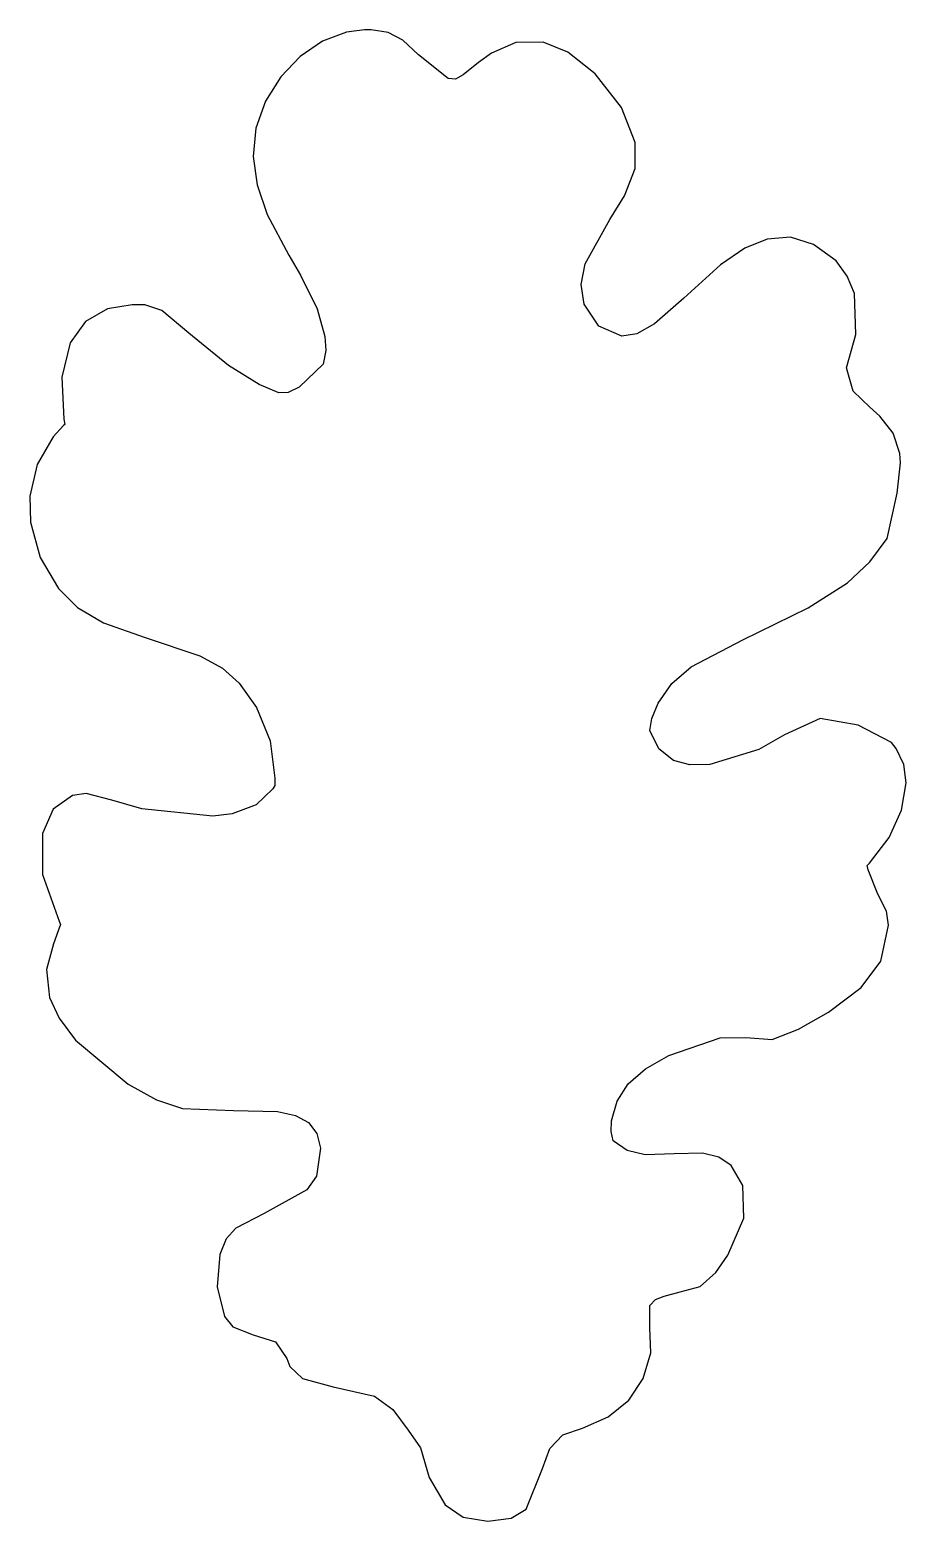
# Model space of a CAD drawing. Extents: x -0.7 to 26.9, y -0.9 to 46.
import ezdxf

# ---------------------------------------------------------------- set-up
doc = ezdxf.new("R2010")
doc.units = 0

msp = doc.modelspace()

# ---------------------------------------------------------------- linework, layer by layer
at = {"layer": 'shape', "color": 0}
for p, q in [((9.846, 45.952), (9.279, 45.88)), ((10.061, 45.952), (9.846, 45.952)), ((10.589, 45.864), (10.061, 45.952)), ((10.061, 45.952), (10.061, 45.952)), ((8.528, 45.592), (7.832, 45.116)), ((9.279, 45.88), (8.528, 45.592)), ((11.048, 45.624), (10.589, 45.864)), ((11.547, 45.169), (11.048, 45.624)), ((14.598, 45.555), (13.839, 45.217)), ((15.46, 45.561), (14.598, 45.555)), ((16.233, 45.248), (15.46, 45.561)), ((7.832, 45.116), (7.225, 44.479)), ((12.481, 44.419), (11.547, 45.169)), ((13.839, 45.217), (13.432, 44.93)), ((17.089, 44.571), (16.233, 45.248)), ((12.949, 44.54), (12.708, 44.407)), ((13.432, 44.93), (12.949, 44.54)), ((17.925, 43.511), (17.089, 44.571)), ((7.225, 44.479), (6.74, 43.708)), ((12.708, 44.407), (12.481, 44.419)), ((6.74, 43.708), (6.434, 42.864)), ((18.35, 42.415), (17.925, 43.511)), ((6.434, 42.864), (6.357, 41.975)), ((18.347, 41.594), (18.35, 42.415)), ((6.357, 41.975), (6.477, 41.083)), ((18.015, 40.738), (18.347, 41.594)), ((6.477, 41.083), (6.795, 40.155)), ((17.552, 39.995), (18.015, 40.738)), ((6.795, 40.155), (7.474, 38.869)), ((16.777, 38.598), (17.552, 39.995)), ((22.495, 39.38), (21.795, 39.095)), ((23.234, 39.436), (22.495, 39.38)), ((23.956, 39.212), (23.234, 39.436)), ((21.795, 39.095), (21.033, 38.573)), ((24.659, 38.693), (23.956, 39.212)), ((7.474, 38.869), (7.834, 38.246)), ((16.657, 37.947), (16.777, 38.598)), ((21.033, 38.573), (19.876, 37.519)), ((25.013, 38.218), (24.659, 38.693)), ((7.834, 38.246), (8.361, 37.192)), ((25.237, 37.665), (25.013, 38.218)), ((16.745, 37.336), (16.657, 37.947)), ((19.876, 37.519), (18.957, 36.721)), ((25.282, 36.378), (25.237, 37.665)), ((1.781, 37.192), (1.088, 36.79)), ((2.555, 37.312), (1.781, 37.192)), ((2.949, 37.31), (2.555, 37.312)), ((3.482, 37.136), (2.949, 37.31)), ((4.328, 36.426), (3.482, 37.136)), ((8.361, 37.192), (8.608, 36.322)), ((17.207, 36.647), (16.745, 37.336)), ((1.088, 36.79), (0.607, 36.122)), ((17.927, 36.33), (17.207, 36.647)), ((18.957, 36.721), (18.405, 36.405)), ((0.607, 36.122), (0.341, 35.038)), ((5.582, 35.41), (4.328, 36.426)), ((8.608, 36.322), (8.639, 35.876)), ((18.405, 36.405), (17.927, 36.33)), ((25.138, 35.858), (25.282, 36.378)), ((8.639, 35.876), (8.552, 35.451)), ((24.986, 35.332), (25.138, 35.858)), ((6.54, 34.812), (5.582, 35.41)), ((8.552, 35.451), (7.794, 34.725)), ((25.202, 34.605), (24.986, 35.332)), ((0.341, 35.038), (0.408, 33.718)), ((7.158, 34.55), (6.54, 34.812)), ((7.794, 34.725), (7.456, 34.555)), ((7.456, 34.555), (7.158, 34.55)), ((25.721, 34.102), (25.202, 34.605)), ((26.04, 33.815), (25.721, 34.102)), ((26.453, 33.278), (26.04, 33.815)), ((0.399, 33.519), (0.072, 33.168)), ((0.439, 33.551), (0.399, 33.519)), ((0.408, 33.718), (0.439, 33.551)), ((26.663, 32.64), (26.453, 33.278)), ((0.072, 33.168), (-0.43, 32.302)), ((26.583, 31.395), (26.687, 32.345)), ((26.687, 32.345), (26.663, 32.64)), ((-0.43, 32.302), (-0.662, 31.299)), ((26.266, 29.974), (26.583, 31.395)), ((-0.662, 31.299), (-0.646, 30.485)), ((-0.646, 30.485), (-0.342, 29.373)), ((25.726, 29.237), (26.266, 29.974)), ((-0.342, 29.373), (0.24, 28.4)), ((25.018, 28.576), (25.726, 29.237)), ((0.24, 28.4), (0.839, 27.802)), ((23.789, 27.797), (25.018, 28.576)), ((0.839, 27.802), (1.647, 27.321)), ((21.728, 26.788), (23.789, 27.797)), ((1.647, 27.321), (2.963, 26.867)), ((2.963, 26.867), (4.672, 26.292)), ((20.107, 25.941), (21.728, 26.788)), ((4.672, 26.292), (5.392, 25.904)), ((5.392, 25.904), (5.909, 25.43)), ((19.5, 25.419), (20.107, 25.941)), ((5.909, 25.43), (6.46, 24.663)), ((19.069, 24.799), (19.5, 25.419)), ((6.46, 24.663), (6.888, 23.621)), ((18.87, 24.32), (19.069, 24.799)), ((18.813, 23.937), (18.87, 24.32)), ((19.093, 23.361), (18.813, 23.937)), ((24.163, 24.32), (23.038, 23.809)), ((25.353, 24.105), (24.163, 24.32)), ((26.399, 23.561), (25.353, 24.105)), ((6.888, 23.621), (7.035, 22.443)), ((23.038, 23.809), (22.231, 23.346)), ((26.551, 23.377), (26.399, 23.561)), ((19.556, 22.995), (19.093, 23.361)), ((20.072, 22.858), (19.556, 22.995)), ((22.231, 23.346), (20.696, 22.872)), ((26.788, 22.875), (26.551, 23.377)), ((20.696, 22.872), (20.072, 22.858)), ((26.862, 22.3), (26.788, 22.875)), ((6.971, 22.108), (6.442, 21.608)), ((7.035, 22.212), (6.971, 22.108)), ((7.035, 22.443), (7.035, 22.212)), ((26.719, 21.437), (26.862, 22.3)), ((0.679, 21.901), (0.073, 21.472)), ((1.11, 21.964), (0.679, 21.901)), ((1.917, 21.749), (1.11, 21.964)), ((2.859, 21.485), (1.917, 21.749)), ((6.442, 21.608), (5.694, 21.325)), ((0.073, 21.472), (-0.263, 20.71)), ((5.087, 21.254), (2.859, 21.485)), ((5.694, 21.325), (5.087, 21.254)), ((26.324, 20.584), (26.719, 21.437)), ((-0.263, 20.71), (-0.263, 19.417)), ((25.713, 19.776), (26.324, 20.584)), ((25.641, 19.697), (25.713, 19.776)), ((25.665, 19.569), (25.641, 19.697)), ((-0.263, 19.417), (0.256, 17.948)), ((25.976, 18.802), (25.665, 19.569)), ((26.24, 18.267), (25.976, 18.802)), ((0.304, 17.852), (0.224, 17.644)), ((0.256, 17.948), (0.304, 17.852)), ((26.064, 16.694), (26.312, 17.828)), ((26.312, 17.828), (26.24, 18.267)), ((0.224, 17.644), (0.08, 17.245)), ((0.08, 17.245), (-0.135, 16.438)), ((-0.135, 16.438), (-0.04, 15.552)), ((25.449, 15.866), (26.064, 16.694)), ((-0.04, 15.552), (0.256, 14.903)), ((24.419, 15.089), (25.449, 15.866)), ((23.485, 14.562), (24.419, 15.089)), ((0.256, 14.903), (0.775, 14.211)), ((22.655, 14.234), (23.485, 14.562)), ((0.775, 14.211), (2.422, 12.829)), ((19.412, 13.732), (21.017, 14.282)), ((21.017, 14.282), (21.822, 14.3)), ((21.822, 14.3), (22.655, 14.234)), ((18.675, 13.316), (19.412, 13.732)), ((18.134, 12.842), (18.675, 13.316)), ((2.422, 12.829), (3.317, 12.341)), ((17.781, 12.3), (18.134, 12.842)), ((3.317, 12.341), (4.128, 12.071)), ((17.608, 11.679), (17.781, 12.3)), ((4.128, 12.071), (5.734, 11.999)), ((5.734, 11.999), (7.115, 11.975)), ((7.115, 11.975), (7.686, 11.85)), ((7.686, 11.85), (8.094, 11.624)), ((8.094, 11.624), (8.351, 11.285)), ((8.351, 11.285), (8.472, 10.825)), ((17.592, 11.344), (17.608, 11.679)), ((17.664, 11.056), (17.592, 11.344)), ((8.472, 10.825), (8.345, 9.939)), ((18.095, 10.745), (17.664, 11.056)), ((18.664, 10.614), (18.095, 10.745)), ((19.58, 10.641), (18.664, 10.614)), ((20.466, 10.665), (19.58, 10.641)), ((20.977, 10.54), (20.466, 10.665)), ((21.361, 10.274), (20.977, 10.54)), ((8.345, 9.939), (8.034, 9.515)), ((21.728, 9.651), (21.361, 10.274)), ((8.034, 9.515), (6.7, 8.765)), ((21.759, 8.626), (21.728, 9.651)), ((6.7, 8.765), (5.805, 8.31)), ((21.257, 7.455), (21.759, 8.626)), ((5.504, 7.97), (5.303, 7.479)), ((5.805, 8.31), (5.504, 7.97)), ((5.303, 7.479), (5.223, 6.466)), ((20.883, 6.92), (21.257, 7.455)), ((20.395, 6.473), (20.883, 6.92)), ((5.223, 6.466), (5.454, 5.531)), ((18.992, 6.066), (19.261, 6.169)), ((19.261, 6.169), (19.764, 6.305)), ((19.764, 6.305), (20.395, 6.473)), ((18.807, 5.174), (18.813, 5.874)), ((18.813, 5.874), (18.992, 6.066)), ((5.454, 5.531), (5.71, 5.211)), ((5.71, 5.211), (6.348, 4.956)), ((18.845, 4.389), (18.807, 5.174)), ((6.348, 4.956), (7.051, 4.732)), ((7.051, 4.732), (7.41, 4.213)), ((18.602, 3.584), (18.845, 4.389)), ((7.41, 4.213), (7.507, 3.966)), ((7.507, 3.966), (7.898, 3.582)), ((7.898, 3.582), (8.864, 3.327)), ((8.864, 3.327), (10.158, 3.031)), ((18.148, 2.905), (18.602, 3.584)), ((10.158, 3.031), (10.74, 2.608)), ((17.507, 2.378), (18.148, 2.905)), ((10.74, 2.608), (11.219, 1.961)), ((16.697, 2.025), (17.507, 2.378)), ((11.219, 1.961), (11.611, 1.41)), ((16.082, 1.814), (16.697, 2.025)), ((11.611, 1.41), (11.882, 0.476)), ((15.675, 1.387), (16.082, 1.814)), ((15.436, 0.756), (15.675, 1.387)), ((11.882, 0.476), (12.378, -0.386)), ((14.925, -0.522), (15.436, 0.756)), ((12.378, -0.386), (12.953, -0.766)), ((12.953, -0.766), (13.724, -0.897)), ((13.724, -0.897), (14.459, -0.806)), ((14.459, -0.806), (14.925, -0.522))]:
    msp.add_line(p, q, dxfattribs=at)

doc.saveas('drawing.dxf')
